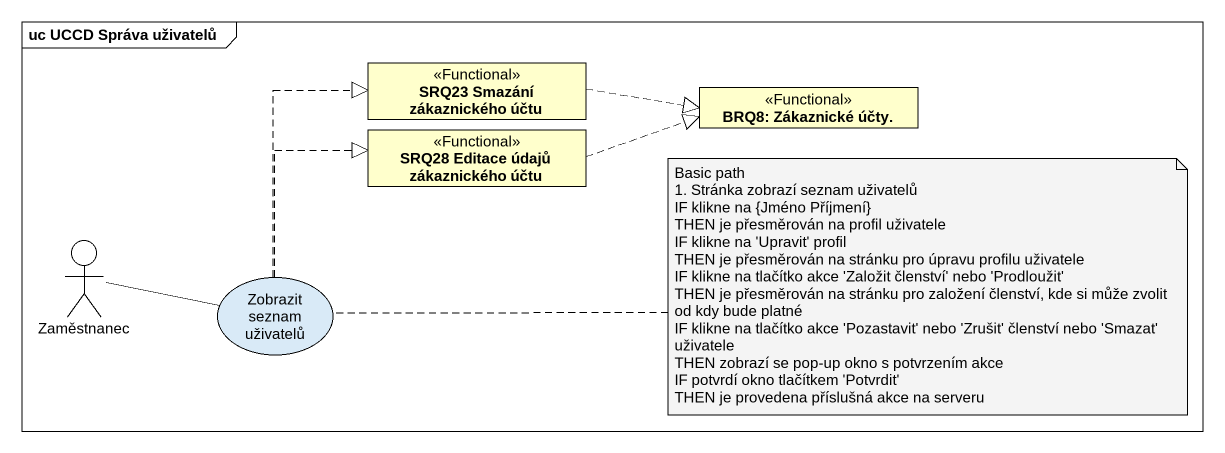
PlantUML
@startuml
mainframe uc UCCD Správa uživatelů
allowmixing
hide circle
hide empty members
class "SRQ23 Smazání zákaznického účtu" as SRQ23_Smazání_zákaznického <<Functional>>
class "SRQ28 Editace údajů zákaznického účtu" as SRQ28_Editace_údajů <<Functional>>
class "BRQ8: Zákaznické účty." as BRQ8_Zákaznické_účty <<Functional>>
actor Zaměstnanec
usecase "Zobrazit seznam uživatelů" as Zobrazit_seznam_uživatelů
SRQ23_Smazání_zákaznického .right.|> BRQ8_Zákaznické_účty
SRQ28_Editace_údajů .right.|> BRQ8_Zákaznické_účty
Zaměstnanec -right- Zobrazit_seznam_uživatelů
Zobrazit_seznam_uživatelů .up.|> SRQ23_Smazání_zákaznického
Zobrazit_seznam_uživatelů .up.|> SRQ28_Editace_údajů
note right of Zobrazit_seznam_uživatelů
  Basic path
  1. Stránka zobrazí seznam uživatelů
  IF klikne na {Jméno Příjmení}
  THEN je přesměrován na profil uživatele
  IF klikne na 'Upravit' profil
  THEN je přesměrován na stránku pro úpravu profilu uživatele
  IF klikne na tlačítko akce 'Založit členství' nebo 'Prodloužit'
  THEN je přesměrován na stránku pro založení členství, kde si může zvolit od kdy bude platné
  IF klikne na tlačítko akce 'Pozastavit' nebo 'Zrušit' členství nebo 'Smazat' uživatele
  THEN zobrazí se pop-up okno s potvrzením akce
  IF potvrdí okno tlačítkem 'Potvrdit'
  THEN je provedena příslušná akce na serveru
end note
@enduml
